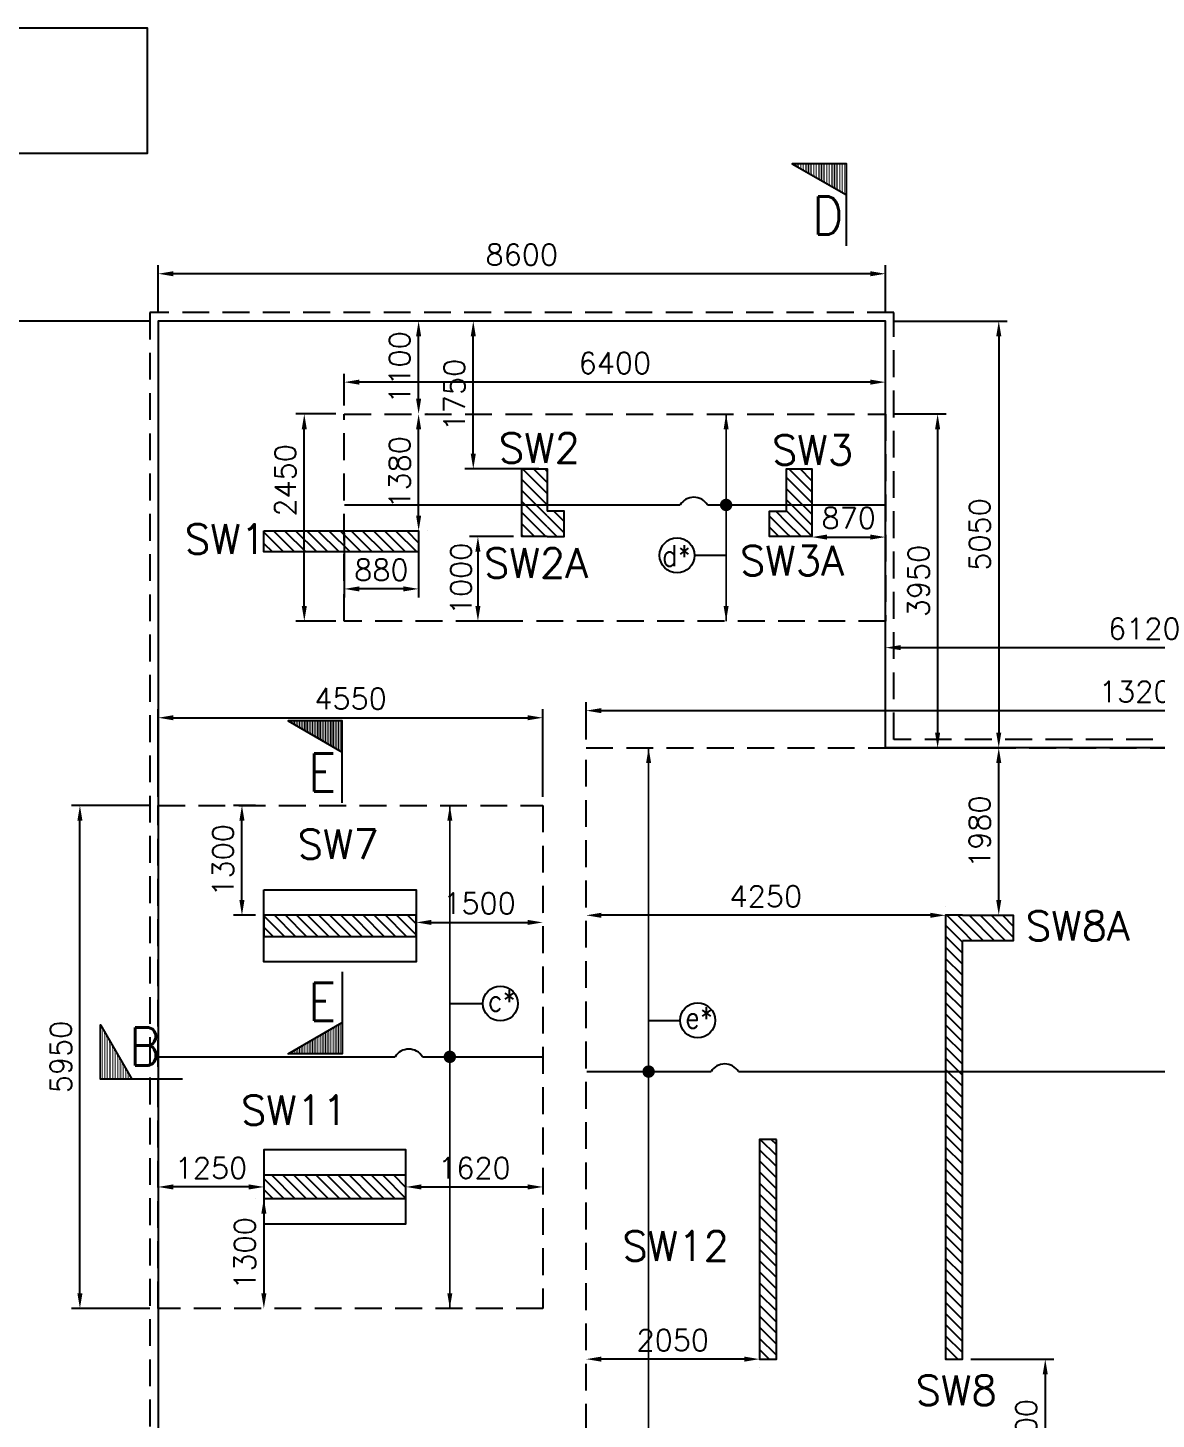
# Model space of a CAD drawing. Extents: x 493682 to 1244665, y -124941 to -2846.
# Drawn here: x 612666 to 626007, y -19304 to -2846 of the extents above; entities that cross this region are included whole.
import ezdxf
from ezdxf.lldxf.tags import DXFTag

# ---------------------------------------------------------------- set-up
doc = ezdxf.new("R2010")
doc.units = 0
doc.header["$MEASUREMENT"] = 0
doc.header["$PDMODE"] = 34
doc.header["$PDSIZE"] = 50
doc.linetypes.add('HIDDEN', pattern=[9.525, 6.35, -3.175])
for name, color, linetype in [('001 TOP VERTICAL STEEL', 183, 'Continuous'), ('001 X DIR.', 130, 'Continuous'), ('04 FOOTING', 2, 'Continuous'), ('04 NORMAL TEXT', 2, 'Continuous'), ('16 SECT-MKD', 1, 'Continuous'), ('16 SECT-NO', 1, 'Continuous'), ('18 COL. TEXT', 1, 'Continuous'), ('19 COLUMN', 1, 'Continuous'), ('21GRID CIRCLE', 5, 'Continuous'), ('22222', 63, 'Continuous'), ('25 hatch', 8, 'Continuous'), ('26 HT (PCC)', 8, 'Continuous'), ('FRAME', 6, 'Continuous'), ('RENF', 2, 'Continuous')]:
    doc.layers.add(name, color=color, linetype=linetype)
doc.styles.add('ROMAND', font='simplex.shx', dxfattribs={"width": 0.85})
doc.styles.add('ROMANS', font='simplex.shx')
tags = doc.linetypes.add('HIDDEN2', pattern=[0.1875, 0.125, -0.0625]).pattern_tags.tags
tags[6:7] = [DXFTag(74, 4), DXFTag(75, 0), DXFTag(340, '0'), DXFTag(46, 1.0), DXFTag(50, 0.0), DXFTag(44, 0.0), DXFTag(45, 0.0)]
tags[4:5] = [DXFTag(74, 4), DXFTag(75, 0), DXFTag(340, '0'), DXFTag(46, 1.0), DXFTag(50, 0.0), DXFTag(44, 0.0), DXFTag(45, 0.0)]
doc.dimstyles.new('SDU-II', dxfattribs={"dimscale": 100, "dimtxt": 2.5, "dimasz": 1.8, "dimexe": 1, "dimexo": 1, "dimgap": 1, "dimtad": 1, "dimdec": 0, "dimzin": 0, "dimdsep": 46, "dimtxsty": 'ROMANS', "dimcen": 0.09, "dimclrd": 5, "dimclre": 5, "dimclrt": 4, "dimadec": 0, "dimazin": 0, "dimtfac": 1, "dimtdec": 0, "dimtmove": 1, "dimatfit": 3, "dimfxl": 1, "dimtolj": 1, "dimtzin": 0, "dimlwd": 9, "dimlwe": 0, "dimarcsym": 1})
doc.dimstyles.get("Standard").update_dxf_attribs({"dimscale": 100, "dimtxt": 2.5, "dimasz": 1.8, "dimexe": 1, "dimexo": 1, "dimgap": 1, "dimtad": 1, "dimdec": 0, "dimzin": 0, "dimdsep": 46, "dimtxsty": 'ROMANS', "dimcen": 0, "dimclrd": 5, "dimclre": 5, "dimclrt": 4, "dimadec": 0, "dimazin": 0, "dimtfac": 1, "dimtdec": 4, "dimtofl": 0, "dimtmove": 2, "dimatfit": 3, "dimfxl": 1, "dimtolj": 1, "dimtzin": 0, "dimlwe": -1, "dimarcsym": 0})
pattern_1 = [(90, (694824.861, -47820.015), (-19.2, 4e-15), [0, -19.2])]
pattern_2 = [(315, (-18882.915, -74416.34), (65.63609, 65.63609), [])]

# ---------------------------------------------------------------- blocks, each defined once
blk = doc.blocks.new('*D75')
at = {"color": 5, "linetype": 'Continuous', "transparency": 16777216}
for p, q in [((616307, -7414), (615835, -7414)), ((616307, -9864), (615835, -9864))]:
    blk.add_line(p, q, dxfattribs=at)
at = {"color": 5, "linetype": 'Continuous', "lineweight": -2, "transparency": 16777216}
blk.add_line((615935, -9684), (615935, -7594), dxfattribs=at)
at = {"color": 5, "transparency": 16777216}
for points in [[(615965, -7594), (615905, -7594), (615935, -7414)], [(615905, -9684), (615965, -9684), (615935, -9864)]]:
    blk.add_solid(points, dxfattribs=at)
at = {"layer": 'DEFPOINTS', "color": 0, "transparency": 16777216}
for p in [(615935, -7414), (616407, -7414), (616407, -9864)]:
    blk.add_point(p, dxfattribs=at)
at = {"color": 4, "transparency": 16777216, "insert": (615710, -8199), "char_height": 250, "attachment_point": 5, "rotation": 90, "style": 'ROMANS'}
blk.add_mtext('\\A1;2450', dxfattribs=at)
blk = doc.blocks.new('*D78')
at = {"color": 5, "linetype": 'Continuous', "transparency": 16777216}
for p, q in [((622907, -7414), (623523, -7414)), ((622907, -11364), (623523, -11364))]:
    blk.add_line(p, q, dxfattribs=at)
at = {"color": 5, "linetype": 'Continuous', "lineweight": -2, "transparency": 16777216}
blk.add_line((623423, -7594), (623423, -11184), dxfattribs=at)
at = {"color": 5, "transparency": 16777216}
for points in [[(623453, -7594), (623393, -7594), (623423, -7414)], [(623393, -11184), (623453, -11184), (623423, -11364)]]:
    blk.add_solid(points, dxfattribs=at)
at = {"layer": 'DEFPOINTS', "color": 0, "transparency": 16777216}
for p in [(622807, -7414), (622807, -11364), (623423, -11364)]:
    blk.add_point(p, dxfattribs=at)
at = {"color": 4, "transparency": 16777216, "insert": (623198, -9389), "char_height": 250, "attachment_point": 5, "rotation": 90, "style": 'ROMANS'}
blk.add_mtext('\\A1;3950', dxfattribs=at)
blk = doc.blocks.new('zw$DB44')
at = {"layer": '25 hatch', "linetype": 'Continuous', "ltscale": 5}
h = blk.add_hatch(dxfattribs=at)
h.set_pattern_fill('ANSI31', color=256, scale=29.235733, angle=270, style=0)
h.set_pattern_definition(pattern_2)
h.paths.add_polyline_path([(-150, 0), (150, 0), (150, -800), (-150, -800)])
h = blk.add_hatch(dxfattribs=at)
h.set_pattern_fill('ANSI31', color=256, scale=29.235733, angle=270, style=0)
h.set_pattern_definition(pattern_2)
h.paths.add_polyline_path([(2980, 0), (3280, 0), (3280, -800), (2980, -800)])
h = blk.add_hatch(dxfattribs=at)
h.set_pattern_fill('ANSI31', color=256, scale=29.235733, angle=270, style=0)
h.set_pattern_definition(pattern_2)
h.paths.add_polyline_path([(150, -800), (350, -800), (350, -500), (150, -500)])
h = blk.add_hatch(dxfattribs=at)
h.set_pattern_fill('ANSI31', color=256, scale=29.235733, angle=270, style=0)
h.set_pattern_definition(pattern_2)
h.paths.add_polyline_path([(2780, -500), (2980, -500), (2980, -800), (2780, -800)])
h = blk.add_hatch(dxfattribs=at)
h.set_pattern_fill('ANSI31', color=256, scale=29.235733, angle=270, style=0)
h.set_pattern_definition(pattern_2)
h.paths.add_polyline_path([(-3200, -731), (-1370, -731), (-1370, -981), (-3200, -981)])
h = blk.add_hatch(dxfattribs=at)
h.set_pattern_fill('ANSI31', color=256, scale=29.235733, angle=270, style=0)
h.set_pattern_definition([(315, (-18882.915, -73966.34), (65.63609, 65.63609), [])])
h.paths.add_polyline_path([(-3200, -5530), (-3200, -5280), (-1400, -5280), (-1400, -5530)])
h = blk.add_hatch(dxfattribs=at)
h.set_pattern_fill('ANSI31', color=256, scale=29.235733, angle=270, style=0)
h.set_pattern_definition(pattern_2)
h.paths.add_polyline_path([(4860, -10530), (5060, -10530), (5060, -5280), (4860, -5280)])
h = blk.add_hatch(dxfattribs=at)
h.set_pattern_fill('ANSI31', color=256, scale=29.235733, angle=270, style=0)
h.set_pattern_definition(pattern_2)
h.paths.add_polyline_path([(5060, -5280), (5660, -5280), (5660, -5580), (5060, -5580)])
h = blk.add_hatch(dxfattribs=at)
h.set_pattern_fill('ANSI31', color=256, scale=29.235733, angle=270, style=0)
h.set_pattern_definition(pattern_2)
h.paths.add_polyline_path([(2860, -7930), (2660, -7930), (2660, -10530), (2860, -10530)])
h = blk.add_hatch(dxfattribs=at)
h.set_pattern_fill('ANSI31', color=256, scale=29.235733, angle=270, style=0)
h.set_pattern_definition([(315, (-18882.915, -74841.34), (65.63609, 65.63609), [])])
h.paths.add_polyline_path([(-1520, -8630), (-1520, -8355), (-3200, -8355), (-3200, -8630)])
at = {"layer": '19 COLUMN'}
for points in [[(150, -800), (-150, -800), (-150, 0), (150, 0), (150, -500)], [(2980, -500), (2980, 0), (3280, 0), (3280, -800), (2980, -800)], [(150, -800), (350, -800), (350, -500), (150, -500)], [(2980, -800), (2780, -800), (2780, -500), (2980, -500)], [(5060, -5280), (4860, -5280), (4860, -10530), (5060, -10530), (5060, -5580)], [(5060, -5280), (5660, -5280), (5660, -5580), (5060, -5580)]]:
    blk.add_lwpolyline(points, dxfattribs=at)
for points in [[(-3200, -731), (-1370, -731), (-1370, -981), (-3200, -981)], [(-3200, -4980), (-1400, -4980), (-1400, -5830), (-3200, -5830)], [(-1400, -5530), (-1400, -5280), (-3200, -5280), (-3200, -5530)], [(-3200, -8930), (-1520, -8930), (-1520, -8055), (-3200, -8055)], [(2860, -7930), (2660, -7930), (2660, -10530), (2860, -10530)], [(-1520, -8630), (-1520, -8355), (-3200, -8355), (-3200, -8630)]]:
    blk.add_lwpolyline(points, close=True, dxfattribs=at)
blk = doc.blocks.new('*D93')
at = {"color": 5, "transparency": 16777216}
for p, q in [((614107, -12044), (613182, -12044)), ((614107, -17994), (613182, -17994))]:
    blk.add_line(p, q, dxfattribs=at)
at = {"color": 5, "lineweight": -2, "transparency": 16777216}
blk.add_line((613282, -17814), (613282, -12224), dxfattribs=at)
at = {"color": 5, "transparency": 16777216}
for points in [[(613312, -12224), (613252, -12224), (613282, -12044)], [(613252, -17814), (613312, -17814), (613282, -17994)]]:
    blk.add_solid(points, dxfattribs=at)
at = {"layer": 'DEFPOINTS', "color": 0, "transparency": 16777216}
for p in [(613282, -12044), (614207, -12044), (614207, -17994)]:
    blk.add_point(p, dxfattribs=at)
at = {"color": 4, "transparency": 16777216, "insert": (613057, -15019), "char_height": 250, "attachment_point": 5, "rotation": 90, "style": 'ROMANS'}
blk.add_mtext('\\A1;5950', dxfattribs=at)
blk = doc.blocks.new('*D94')
at = {"color": 5, "transparency": 16777216}
for p, q in [((614207, -11944), (614207, -10907)), ((618757, -11944), (618757, -10907))]:
    blk.add_line(p, q, dxfattribs=at)
at = {"color": 5, "lineweight": -2, "transparency": 16777216}
blk.add_line((614387, -11007), (618577, -11007), dxfattribs=at)
at = {"color": 5, "transparency": 16777216}
for points in [[(614387, -10977), (614387, -11037), (614207, -11007)], [(618577, -11037), (618577, -10977), (618757, -11007)]]:
    blk.add_solid(points, dxfattribs=at)
at = {"layer": 'DEFPOINTS', "color": 0, "transparency": 16777216}
for p in [(618757, -11007), (614207, -12044), (618757, -12044)]:
    blk.add_point(p, dxfattribs=at)
at = {"color": 4, "transparency": 16777216, "insert": (616482, -10782), "char_height": 250, "attachment_point": 5, "style": 'ROMANS'}
blk.add_mtext('\\A1;4550', dxfattribs=at)
blk = doc.blocks.new('*D145')
at = {"layer": '22222', "color": 5, "transparency": 16777216}
for p, q in [((617383, -7414), (617387, -7414)), ((617387, -8795), (617387, -8795))]:
    blk.add_line(p, q, dxfattribs=at)
at = {"layer": '22222', "color": 5, "lineweight": -2, "transparency": 16777216}
blk.add_line((617287, -8615), (617287, -7594), dxfattribs=at)
at = {"layer": '22222', "color": 5, "transparency": 16777216}
for points in [[(617317, -7594), (617257, -7594), (617287, -7414)], [(617257, -8615), (617317, -8615), (617287, -8795)]]:
    blk.add_solid(points, dxfattribs=at)
at = {"layer": 'DEFPOINTS', "color": 0, "transparency": 16777216}
for p in [(617283, -7414), (617287, -7414), (617287, -8795)]:
    blk.add_point(p, dxfattribs=at)
at = {"layer": '22222', "color": 4, "transparency": 16777216, "insert": (617062, -8104), "char_height": 250, "attachment_point": 5, "rotation": 90, "style": 'ROMANS'}
blk.add_mtext('\\A1;1380', dxfattribs=at)
blk = doc.blocks.new('*D146')
at = {"layer": '22222', "color": 5, "transparency": 16777216}
for p, q in [((617187, -6314), (617187, -6314)), ((617187, -7414), (617187, -7414))]:
    blk.add_line(p, q, dxfattribs=at)
at = {"layer": '22222', "color": 5, "lineweight": -2, "transparency": 16777216}
blk.add_line((617287, -7234), (617287, -6494), dxfattribs=at)
at = {"layer": '22222', "color": 5, "transparency": 16777216}
for points in [[(617317, -6494), (617257, -6494), (617287, -6314)], [(617257, -7234), (617317, -7234), (617287, -7414)]]:
    blk.add_solid(points, dxfattribs=at)
at = {"layer": 'DEFPOINTS', "color": 0, "transparency": 16777216}
for p in [(617287, -6314), (617287, -6314), (617287, -7414)]:
    blk.add_point(p, dxfattribs=at)
at = {"layer": '22222', "color": 4, "transparency": 16777216, "insert": (617062, -6864), "char_height": 250, "attachment_point": 5, "rotation": 90, "style": 'ROMANS'}
blk.add_mtext('\\A1;1100', dxfattribs=at)
blk = doc.blocks.new('*D147')
at = {"layer": '22222', "color": 5, "transparency": 16777216}
for p, q in [((618407, -8864), (617888, -8864)), ((618404, -9864), (617888, -9864))]:
    blk.add_line(p, q, dxfattribs=at)
at = {"layer": '22222', "color": 5, "lineweight": -2, "transparency": 16777216}
blk.add_line((617988, -9044), (617988, -9684), dxfattribs=at)
at = {"layer": '22222', "color": 5, "transparency": 16777216}
for points in [[(618018, -9044), (617958, -9044), (617988, -8864)], [(617958, -9684), (618018, -9684), (617988, -9864)]]:
    blk.add_solid(points, dxfattribs=at)
at = {"layer": 'DEFPOINTS', "color": 0, "transparency": 16777216}
for p in [(618507, -8864), (617988, -9864), (618504, -9864)]:
    blk.add_point(p, dxfattribs=at)
at = {"layer": '22222', "color": 4, "transparency": 16777216, "insert": (617789, -9364), "char_height": 250, "attachment_point": 5, "rotation": 90, "style": 'ROMANS'}
blk.add_mtext('\\A1;1000', dxfattribs=at)
blk = doc.blocks.new('*D148')
at = {"layer": '22222', "color": 5, "transparency": 16777216}
for p, q in [((615357, -16694), (615357, -16694)), ((615357, -17994), (615357, -17994))]:
    blk.add_line(p, q, dxfattribs=at)
at = {"layer": '22222', "color": 5, "lineweight": -2, "transparency": 16777216}
blk.add_line((615457, -16874), (615457, -17814), dxfattribs=at)
at = {"layer": '22222', "color": 5, "transparency": 16777216}
for points in [[(615487, -16874), (615427, -16874), (615457, -16694)], [(615427, -17814), (615487, -17814), (615457, -17994)]]:
    blk.add_solid(points, dxfattribs=at)
at = {"layer": 'DEFPOINTS', "color": 0, "transparency": 16777216}
for p in [(615457, -16694), (615457, -17994), (615457, -17994)]:
    blk.add_point(p, dxfattribs=at)
at = {"layer": '22222', "color": 4, "transparency": 16777216, "insert": (615232, -17344), "char_height": 250, "attachment_point": 5, "rotation": 90, "style": 'ROMANS'}
blk.add_mtext('\\A1;1300', dxfattribs=at)
blk = doc.blocks.new('*D149')
at = {"layer": '22222', "color": 5, "transparency": 16777216}
for p, q in [((614207, -16457), (614207, -16457)), ((615457, -16457), (615457, -16457))]:
    blk.add_line(p, q, dxfattribs=at)
at = {"layer": '22222', "color": 5, "lineweight": -2, "transparency": 16777216}
blk.add_line((615277, -16557), (614387, -16557), dxfattribs=at)
at = {"layer": '22222', "color": 5, "transparency": 16777216}
for points in [[(614387, -16527), (614387, -16587), (614207, -16557)], [(615277, -16587), (615277, -16527), (615457, -16557)]]:
    blk.add_solid(points, dxfattribs=at)
at = {"layer": 'DEFPOINTS', "color": 0, "transparency": 16777216}
for p in [(614207, -16557), (614207, -16557), (615457, -16557)]:
    blk.add_point(p, dxfattribs=at)
at = {"layer": '22222', "color": 4, "transparency": 16777216, "insert": (614832, -16332), "char_height": 250, "attachment_point": 5, "style": 'ROMANS'}
blk.add_mtext('\\A1;1250', dxfattribs=at)
blk = doc.blocks.new('*D150')
at = {"layer": '22222', "color": 5, "transparency": 16777216}
for p, q in [((617137, -16457), (617137, -16457)), ((618757, -16457), (618757, -16457))]:
    blk.add_line(p, q, dxfattribs=at)
at = {"layer": '22222', "color": 5, "lineweight": -2, "transparency": 16777216}
blk.add_line((617317, -16557), (618577, -16557), dxfattribs=at)
at = {"layer": '22222', "color": 5, "transparency": 16777216}
for points in [[(617317, -16527), (617317, -16587), (617137, -16557)], [(618577, -16587), (618577, -16527), (618757, -16557)]]:
    blk.add_solid(points, dxfattribs=at)
at = {"layer": 'DEFPOINTS', "color": 0, "transparency": 16777216}
for p in [(617137, -16557), (618757, -16557), (618757, -16557)]:
    blk.add_point(p, dxfattribs=at)
at = {"layer": '22222', "color": 4, "transparency": 16777216, "insert": (617947, -16332), "char_height": 250, "attachment_point": 5, "style": 'ROMANS'}
blk.add_mtext('\\A1;1620', dxfattribs=at)
blk = doc.blocks.new('*D151')
at = {"layer": '22222', "color": 5, "transparency": 16777216}
for p, q in [((615357, -12044), (615098, -12044)), ((615357, -13344), (615098, -13344))]:
    blk.add_line(p, q, dxfattribs=at)
at = {"layer": '22222', "color": 5, "lineweight": -2, "transparency": 16777216}
blk.add_line((615198, -13164), (615198, -12224), dxfattribs=at)
at = {"layer": '22222', "color": 5, "transparency": 16777216}
for points in [[(615228, -12224), (615168, -12224), (615198, -12044)], [(615168, -13164), (615228, -13164), (615198, -13344)]]:
    blk.add_solid(points, dxfattribs=at)
at = {"layer": 'DEFPOINTS', "color": 0, "transparency": 16777216}
for p in [(615198, -12044), (615457, -12044), (615457, -13344)]:
    blk.add_point(p, dxfattribs=at)
at = {"layer": '22222', "color": 4, "transparency": 16777216, "insert": (614973, -12694), "char_height": 250, "attachment_point": 5, "rotation": 90, "style": 'ROMANS'}
blk.add_mtext('\\A1;1300', dxfattribs=at)
blk = doc.blocks.new('*D152')
at = {"layer": '22222', "color": 5, "lineweight": -2, "transparency": 16777216}
blk.add_line((621137, -18594), (619447, -18594), dxfattribs=at)
at = {"layer": '22222', "color": 5, "transparency": 16777216}
for p, q in [((619267, -18694), (619267, -18694)), ((621317, -18694), (621317, -18694))]:
    blk.add_line(p, q, dxfattribs=at)
for points in [[(619447, -18564), (619447, -18624), (619267, -18594)], [(621137, -18624), (621137, -18564), (621317, -18594)]]:
    blk.add_solid(points, dxfattribs=at)
at = {"layer": 'DEFPOINTS', "color": 0, "transparency": 16777216}
for p in [(619267, -18594), (619267, -18594), (621317, -18594)]:
    blk.add_point(p, dxfattribs=at)
at = {"layer": '22222', "color": 4, "transparency": 16777216, "insert": (620292, -18369), "char_height": 250, "attachment_point": 5, "style": 'ROMANS'}
blk.add_mtext('\\A1;2050', dxfattribs=at)
blk = doc.blocks.new('*D153')
at = {"color": 5, "linetype": 'Continuous', "transparency": 16777216}
for p, q in [((619267, -11264), (619267, -10823)), ((632467, -11264), (632467, -10823))]:
    blk.add_line(p, q, dxfattribs=at)
at = {"color": 5, "linetype": 'Continuous', "lineweight": -2, "transparency": 16777216}
blk.add_line((619447, -10923), (632287, -10923), dxfattribs=at)
at = {"color": 5, "transparency": 16777216}
for points in [[(619447, -10893), (619447, -10953), (619267, -10923)], [(632287, -10953), (632287, -10893), (632467, -10923)]]:
    blk.add_solid(points, dxfattribs=at)
at = {"layer": 'DEFPOINTS', "color": 0, "transparency": 16777216}
for p in [(632467, -10923), (619267, -11364), (632467, -11364)]:
    blk.add_point(p, dxfattribs=at)
at = {"color": 4, "transparency": 16777216, "insert": (625867, -10698), "char_height": 250, "attachment_point": 5, "style": 'ROMANS'}
blk.add_mtext('\\A1;13200', dxfattribs=at)
blk = doc.blocks.new('*D160')
at = {"layer": '22222', "color": 5, "transparency": 16777216}
for p, q in [((614207, -6214), (614207, -5655)), ((622807, -6214), (622807, -5655))]:
    blk.add_line(p, q, dxfattribs=at)
at = {"layer": '22222', "color": 5, "lineweight": -2, "transparency": 16777216}
blk.add_line((622627, -5755), (614387, -5755), dxfattribs=at)
at = {"layer": '22222', "color": 5, "transparency": 16777216}
for points in [[(614387, -5725), (614387, -5785), (614207, -5755)], [(622627, -5785), (622627, -5725), (622807, -5755)]]:
    blk.add_solid(points, dxfattribs=at)
at = {"layer": 'DEFPOINTS', "color": 0, "transparency": 16777216}
for p in [(614207, -5755), (614207, -6314), (622807, -6314)]:
    blk.add_point(p, dxfattribs=at)
at = {"layer": '22222', "color": 4, "transparency": 16777216, "insert": (618507, -5530), "char_height": 250, "attachment_point": 5, "style": 'ROMANS'}
blk.add_mtext('\\A1;8600', dxfattribs=at)
blk = doc.blocks.new('*D161')
at = {"layer": '22222', "color": 5, "transparency": 16777216}
for p, q in [((622907, -6314), (624246, -6314)), ((622907, -11364), (624246, -11364))]:
    blk.add_line(p, q, dxfattribs=at)
at = {"layer": '22222', "color": 5, "lineweight": -2, "transparency": 16777216}
blk.add_line((624146, -6494), (624146, -11184), dxfattribs=at)
at = {"layer": '22222', "color": 5, "transparency": 16777216}
for points in [[(624176, -6494), (624116, -6494), (624146, -6314)], [(624116, -11184), (624176, -11184), (624146, -11364)]]:
    blk.add_solid(points, dxfattribs=at)
at = {"layer": 'DEFPOINTS', "color": 0, "transparency": 16777216}
for p in [(622807, -6314), (622807, -11364), (624146, -11364)]:
    blk.add_point(p, dxfattribs=at)
at = {"layer": '22222', "color": 4, "transparency": 16777216, "insert": (623921, -8839), "char_height": 250, "attachment_point": 5, "rotation": 90, "style": 'ROMANS'}
blk.add_mtext('\\A1;5050', dxfattribs=at)
blk = doc.blocks.new('*D162')
at = {"layer": '22222', "color": 5, "transparency": 16777216}
for p, q in [((614107, -6314), (612385, -6314)), ((614107, -56084), (612385, -56084))]:
    blk.add_line(p, q, dxfattribs=at)
at = {"layer": '22222', "color": 5, "lineweight": -2, "transparency": 16777216}
blk.add_line((612485, -6494), (612485, -55904), dxfattribs=at)
at = {"layer": '22222', "color": 5, "transparency": 16777216}
for points in [[(612515, -6494), (612455, -6494), (612485, -6314)], [(612455, -55904), (612515, -55904), (612485, -56084)]]:
    blk.add_solid(points, dxfattribs=at)
at = {"layer": 'DEFPOINTS', "color": 0, "transparency": 16777216}
for p in [(614207, -6314), (612485, -56084), (614207, -56084)]:
    blk.add_point(p, dxfattribs=at)
at = {"layer": '22222', "color": 4, "transparency": 16777216, "insert": (612260, -31199), "char_height": 250, "attachment_point": 5, "rotation": 90, "style": 'ROMANS'}
blk.add_mtext('\\A1;49770', dxfattribs=at)
blk = doc.blocks.new('*D204')
at = {"color": 5, "transparency": 16777216}
for p, q in [((622807, -11264), (622807, -10078)), ((628927, -11264), (628927, -10078))]:
    blk.add_line(p, q, dxfattribs=at)
at = {"color": 5, "lineweight": -2, "transparency": 16777216}
blk.add_line((622987, -10178), (628747, -10178), dxfattribs=at)
at = {"color": 5, "transparency": 16777216}
for points in [[(622987, -10148), (622987, -10208), (622807, -10178)], [(628747, -10208), (628747, -10148), (628927, -10178)]]:
    blk.add_solid(points, dxfattribs=at)
at = {"layer": 'DEFPOINTS', "color": 0, "transparency": 16777216}
for p in [(628927, -10178), (622807, -11364), (628927, -11364)]:
    blk.add_point(p, dxfattribs=at)
at = {"color": 4, "transparency": 16777216, "insert": (625867, -9953), "char_height": 250, "attachment_point": 5, "style": 'ROMANS'}
blk.add_mtext('\\A1;6120', dxfattribs=at)
blk = doc.blocks.new('*D218')
at = {"color": 5, "transparency": 16777216}
for p, q in [((623677, -11364), (624246, -11364)), ((623717, -13344), (624246, -13344))]:
    blk.add_line(p, q, dxfattribs=at)
at = {"color": 5, "lineweight": -2, "transparency": 16777216}
blk.add_line((624146, -13164), (624146, -11544), dxfattribs=at)
at = {"color": 5, "transparency": 16777216}
for points in [[(624176, -11544), (624116, -11544), (624146, -11364)], [(624116, -13164), (624176, -13164), (624146, -13344)]]:
    blk.add_solid(points, dxfattribs=at)
at = {"layer": 'DEFPOINTS', "color": 0, "transparency": 16777216}
for p in [(623577, -11364), (624146, -11364), (623617, -13344)]:
    blk.add_point(p, dxfattribs=at)
at = {"color": 4, "transparency": 16777216, "insert": (623921, -12354), "char_height": 250, "attachment_point": 5, "rotation": 90, "style": 'ROMANS'}
blk.add_mtext('\\A1;1980', dxfattribs=at)
blk = doc.blocks.new('*D262')
at = {"color": 5, "transparency": 16777216}
for p, q in [((617257, -13328), (617257, -13328)), ((618757, -13328), (618757, -13328))]:
    blk.add_line(p, q, dxfattribs=at)
at = {"color": 5, "lineweight": -2, "transparency": 16777216}
blk.add_line((617437, -13428), (618577, -13428), dxfattribs=at)
at = {"color": 5, "transparency": 16777216}
for points in [[(617437, -13398), (617437, -13458), (617257, -13428)], [(618577, -13458), (618577, -13398), (618757, -13428)]]:
    blk.add_solid(points, dxfattribs=at)
at = {"layer": 'DEFPOINTS', "color": 0, "transparency": 16777216}
for p in [(617257, -13428), (618757, -13428), (618757, -13428)]:
    blk.add_point(p, dxfattribs=at)
at = {"color": 4, "transparency": 16777216, "insert": (618007, -13203), "char_height": 250, "attachment_point": 5, "style": 'ROMANS'}
blk.add_mtext('\\A1;1500', dxfattribs=at)
blk = doc.blocks.new('*D265')
at = {"color": 5, "lineweight": -2, "transparency": 16777216}
blk.add_line((622117, -8870), (622627, -8870), dxfattribs=at)
at = {"color": 5, "transparency": 16777216}
for p, q in [((621937, -8964), (621937, -8970)), ((622807, -8939), (622807, -8970))]:
    blk.add_line(p, q, dxfattribs=at)
for points in [[(622117, -8840), (622117, -8900), (621937, -8870)], [(622627, -8900), (622627, -8840), (622807, -8870)]]:
    blk.add_solid(points, dxfattribs=at)
at = {"layer": 'DEFPOINTS', "color": 0, "transparency": 16777216}
for p in [(621937, -8864), (622807, -8839), (622807, -8870)]:
    blk.add_point(p, dxfattribs=at)
at = {"color": 4, "transparency": 16777216, "insert": (622372, -8645), "char_height": 250, "attachment_point": 5, "style": 'ROMANS'}
blk.add_mtext('\\A1;870', dxfattribs=at)
blk = doc.blocks.new('*D266')
at = {"color": 5, "transparency": 16777216}
for p, q in [((616407, -8823), (616407, -9583)), ((617287, -9020), (617287, -9583))]:
    blk.add_line(p, q, dxfattribs=at)
at = {"color": 5, "lineweight": -2, "transparency": 16777216}
blk.add_line((617107, -9483), (616587, -9483), dxfattribs=at)
at = {"color": 5, "transparency": 16777216}
for points in [[(616587, -9453), (616587, -9513), (616407, -9483)], [(617107, -9513), (617107, -9453), (617287, -9483)]]:
    blk.add_solid(points, dxfattribs=at)
at = {"layer": 'DEFPOINTS', "color": 0, "transparency": 16777216}
for p in [(616407, -8723), (617287, -8920), (616407, -9483)]:
    blk.add_point(p, dxfattribs=at)
at = {"color": 4, "transparency": 16777216, "insert": (616847, -9258), "char_height": 250, "attachment_point": 5, "style": 'ROMANS'}
blk.add_mtext('\\A1;880', dxfattribs=at)
blk = doc.blocks.new('*D267')
at = {"color": 5, "transparency": 16777216}
for p, q in [((616407, -7314), (616407, -6937)), ((622807, -7314), (622807, -6937))]:
    blk.add_line(p, q, dxfattribs=at)
at = {"color": 5, "lineweight": -2, "transparency": 16777216}
blk.add_line((622627, -7037), (616587, -7037), dxfattribs=at)
at = {"color": 5, "transparency": 16777216}
for points in [[(616587, -7007), (616587, -7067), (616407, -7037)], [(622627, -7067), (622627, -7007), (622807, -7037)]]:
    blk.add_solid(points, dxfattribs=at)
at = {"layer": 'DEFPOINTS', "color": 0, "transparency": 16777216}
for p in [(616407, -7037), (616407, -7414), (622807, -7414)]:
    blk.add_point(p, dxfattribs=at)
at = {"color": 4, "transparency": 16777216, "insert": (619607, -6812), "char_height": 250, "attachment_point": 5, "style": 'ROMANS'}
blk.add_mtext('\\A1;6400', dxfattribs=at)
blk = doc.blocks.new('*D285')
at = {"color": 5, "transparency": 16777216}
for p, q in [((623817, -18594), (624796, -18594)), ((623817, -20394), (624796, -20394))]:
    blk.add_line(p, q, dxfattribs=at)
at = {"color": 5, "lineweight": -2, "transparency": 16777216}
blk.add_line((624696, -18774), (624696, -20214), dxfattribs=at)
at = {"color": 5, "transparency": 16777216}
for points in [[(624726, -18774), (624666, -18774), (624696, -18594)], [(624666, -20214), (624726, -20214), (624696, -20394)]]:
    blk.add_solid(points, dxfattribs=at)
at = {"layer": 'DEFPOINTS', "color": 0, "transparency": 16777216}
for p in [(623717, -18594), (623717, -20394), (624696, -20394)]:
    blk.add_point(p, dxfattribs=at)
at = {"color": 4, "transparency": 16777216, "insert": (624471, -19494), "char_height": 250, "attachment_point": 5, "rotation": 90, "style": 'ROMANS'}
blk.add_mtext('\\A1;1800', dxfattribs=at)
blk = doc.blocks.new('*D289')
at = {"color": 5, "transparency": 16777216}
for p, q in [((619267, -13244), (619267, -13244)), ((623517, -13244), (623517, -13244))]:
    blk.add_line(p, q, dxfattribs=at)
at = {"color": 5, "lineweight": -2, "transparency": 16777216}
blk.add_line((623337, -13344), (619447, -13344), dxfattribs=at)
at = {"color": 5, "transparency": 16777216}
for points in [[(619447, -13314), (619447, -13374), (619267, -13344)], [(623337, -13374), (623337, -13314), (623517, -13344)]]:
    blk.add_solid(points, dxfattribs=at)
at = {"layer": 'DEFPOINTS', "color": 0, "transparency": 16777216}
for p in [(619267, -13344), (619267, -13344), (623517, -13344)]:
    blk.add_point(p, dxfattribs=at)
at = {"color": 4, "transparency": 16777216, "insert": (621392, -13119), "char_height": 250, "attachment_point": 5, "style": 'ROMANS'}
blk.add_mtext('\\A1;4250', dxfattribs=at)
blk = doc.blocks.new('*D334')
at = {"color": 5, "transparency": 16777216}
for p, q in [((618707, -6314), (617833, -6314)), ((618707, -8064), (617833, -8064))]:
    blk.add_line(p, q, dxfattribs=at)
at = {"color": 5, "lineweight": -2, "transparency": 16777216}
blk.add_line((617933, -7884), (617933, -6494), dxfattribs=at)
at = {"color": 5, "transparency": 16777216}
for points in [[(617963, -6494), (617903, -6494), (617933, -6314)], [(617903, -7884), (617963, -7884), (617933, -8064)]]:
    blk.add_solid(points, dxfattribs=at)
at = {"layer": 'DEFPOINTS', "color": 0, "transparency": 16777216}
for p in [(617933, -6314), (618807, -6314), (618807, -8064)]:
    blk.add_point(p, dxfattribs=at)
at = {"color": 4, "transparency": 16777216, "insert": (617708, -7189), "char_height": 250, "attachment_point": 5, "rotation": 90, "style": 'ROMANS'}
blk.add_mtext('\\A1;1750', dxfattribs=at)

msp = doc.modelspace()

# ---------------------------------------------------------------- hatches: boundary and pattern name
at = {"layer": '16 SECT-MKD'}
h = msp.add_hatch(dxfattribs=at)
h.set_pattern_fill('SQDOTS', color=1, scale=19.2, angle=180, style=0)
h.set_pattern_definition([(180, (654882.268, -85751.788), (-5e-15, 19.2), [0, -19.2])])
h.paths.add_polyline_path([(622344.2, -4453), (622344.2, -4822.8), (621703.6, -4453)])
h = msp.add_hatch(dxfattribs=at)
h.set_pattern_fill('SQDOTS', color=1, scale=19.2, angle=180, style=0)
h.set_pattern_definition([(180, (648921.768, -92341.799), (-5e-15, 19.2), [0, -19.2])])
h.paths.add_polyline_path([(616383.7, -11043), (616383.7, -11412.8), (615743.1, -11043)])
h = msp.add_hatch(dxfattribs=at)
h.set_pattern_fill('SQDOTS', color=1, scale=19.2, angle=90, style=0)
h.set_pattern_definition(pattern_1)
h.paths.add_polyline_path([(613526.1, -15281.9), (613895.9, -15281.9), (613526.1, -14641.3)])
h = msp.add_hatch(dxfattribs=at)
h.set_pattern_fill('SQDOTS', color=1, scale=19.2, angle=90, style=0)
h.set_pattern_definition(pattern_1)
h.paths.add_polyline_path([(613526.1, -15281.9), (613895.9, -15281.9), (613526.1, -14641.3)])
h = msp.add_hatch(dxfattribs=at)
h.set_pattern_fill('SQDOTS', color=1, scale=19.2, angle=180, style=0)
h.set_pattern_definition([(180, (648921.768, 66317.293), (-5e-15, -19.2), [0, -19.2])])
h.paths.add_polyline_path([(616383.7, -14981.5), (616383.7, -14611.7), (615743.1, -14981.5)])

# ---------------------------------------------------------------- linework, layer by layer
at = {"color": 5}
for p, q in [((620922.5, -9085.9), (620549.2, -9085.9)), ((620006.1, -14586.9), (620379.4, -14586.9))]:
    msp.add_line(p, q, dxfattribs=at)
at = {"layer": '001 TOP VERTICAL STEEL', "color": 183, "linetype": 'HIDDEN', "ltscale": 50}
for points in [[(616407.1, -7414.3), (622807.1, -7414.3), (622807.1, -9864.3), (616407.1, -9864.3)], [(632466.9, -20394), (619266.9, -20394), (619266.9, -11364), (632466.9, -11364)], [(618757, -17994), (614207.1, -17994), (614207.1, -12044), (618757, -12044)]]:
    msp.add_lwpolyline(points, close=True, dxfattribs=at)
at = {"layer": '001 X DIR.', "color": 130, "linetype": 'Continuous', "ltscale": 2000}
for p, q in [((616411.5, -8489.6), (620378.8, -8489.6)), ((620702.7, -8489.6), (622807.1, -8489.6)), ((614207.1, -15018.3), (617008.8, -15018.3)), ((617332.6, -15018.3), (618757, -15018.3)), ((619276.9, -15192.7), (620744.3, -15192.7)), ((621068.2, -15192.7), (632466.9, -15192.7))]:
    msp.add_line(p, q, dxfattribs=at)
for centre in [(620540.7, -8587.8), (617170.7, -15116.4), (620906.3, -15290.8)]:
    msp.add_arc(centre, 189.3, 31.21705, 148.78295, dxfattribs=at)
at = {"layer": '04 FOOTING', "linetype": 'Continuous', "ltscale": 1500}
msp.add_lwpolyline([(614207.1, -56084.2), (614383.1, -56183.8), (614640, -56320.9), (615240.8, -56605.6), (615767.8, -56825.5), (616453.3, -57084.3), (617220.2, -57274.4), (618070.6, -57426.5), (618665.2, -57505.6), (619193.6, -57559.5), (619607.5, -57594), (623762.1, -57594), (623761.7, -53644), (627971.9, -53644), (627971.9, -57594), (637527.3, -57594), (637527.3, -6314), (628926.9, -6314), (628926.9, -11364), (622807.1, -11364), (622807.1, -6314), (614207.1, -6314)], close=True, dxfattribs=at)
at = {"layer": '16 SECT-MKD', "color": 1, "elevation": 280511.7}
for points in [[(622344.2, -5212.2), (622344.2, -4453), (621703.6, -4453), (622344.2, -4822.8)], [(616383.7, -11802.2), (616383.7, -11043), (615743.1, -11043), (616383.7, -11412.8)], [(616383.7, -14222.3), (616383.7, -14981.5), (615743.1, -14981.5), (616383.7, -14611.7)], [(614285.3, -15281.9), (613526.1, -15281.9), (613526.1, -14641.3), (613895.9, -15281.9)]]:
    msp.add_lwpolyline(points, dxfattribs=at)
at = {"layer": '16 SECT-MKD', "color": 1}
for points in [[(622344.2, -5423), (622344.2, -4453), (621703.6, -4453), (622344.2, -4822.8)], [(616383.7, -12013), (616383.7, -11043), (615743.1, -11043), (616383.7, -11412.8)], [(616383.7, -14011.5), (616383.7, -14981.5), (615743.1, -14981.5), (616383.7, -14611.7)], [(614496, -15281.9), (613526.1, -15281.9), (613526.1, -14641.3), (613895.9, -15281.9)]]:
    msp.add_lwpolyline(points, dxfattribs=at)
at = {"layer": '21GRID CIRCLE', "color": 5}
msp.add_line((617655.9, -14387.5), (618047.2, -14387.5), dxfattribs=at)
for centre in [(620342.8, -9085.9), (618253.6, -14387.5), (620585.8, -14586.9)]:
    msp.add_circle(centre, 206.4, dxfattribs=at)
at = {"layer": '26 HT (PCC)', "linetype": 'HIDDEN', "ltscale": 50}
msp.add_lwpolyline([(614107.1, -56142.6), (614335, -56271.4), (614595.1, -56410.2), (615200.1, -56696.9), (615730.9, -56918.4), (616423.5, -57180), (617199.4, -57372.3), (618055.2, -57525.3), (618653.5, -57604.9), (619184.4, -57659.1), (619603.3, -57694), (623862.1, -57694), (623861.7, -53744), (627871.9, -53744), (627871.9, -57694), (637627.3, -57694), (637627.3, -6214), (628826.9, -6214), (628826.9, -11264), (622907.1, -11264), (622907.1, -6214), (614107.1, -6214)], close=True, dxfattribs=at)
at = {"layer": 'FRAME', "color": 5, "elevation": -46178892832}
msp.add_lwpolyline([(603119.5, -2846.1), (614076.5, -2846.1), (614076.5, -4333.4), (603119.5, -4333.4)], close=True, dxfattribs=at)
at = {"layer": 'RENF', "linetype": 'HIDDEN2', "ltscale": 10, "const_width": 73.3}
for points in [[(620938.4, -8522.7, -1), (620906.7, -8456.6, -1)], [(620021.9, -15159.6, 1), (619990.3, -15225.7, 1)]]:
    msp.add_lwpolyline(points, format="xyb", close=True, dxfattribs=at)
at = {"layer": 'RENF', "linetype": 'HIDDEN2', "lineweight": 50, "ltscale": 10, "const_width": 73.3}
msp.add_lwpolyline([(617671.8, -14985.2, 1), (617640.1, -15051.3, 1)], format="xyb", close=True, dxfattribs=at)

# ---------------------------------------------------------------- block references
at = {"color": 1, "linetype": 'Continuous', "lineweight": 158}
msp.add_blockref('zw$DB44', (618657, -8064), dxfattribs=at)

# ---------------------------------------------------------------- texts
at = {"layer": '04 NORMAL TEXT', "color": 4, "style": 'ROMANS', "width": 0.9}
for s, p in [('d*', (620165.1, -9214)), ('c*', (618105.3, -14479.4)), ('e*', (620437.5, -14678.8))]:
    msp.add_text(s, height=250, dxfattribs=at).set_placement(p)
at = {"layer": '16 SECT-NO', "color": 1, "style": 'ROMAND', "width": 0.9}
for s, p in [('D', (621942.8, -5290.9)), ('E', (615982.3, -11880.9)), ('E', (615982.3, -14593.6)), ('B', (613865.7, -15119.7, 46178892832))]:
    msp.add_text(s, height=450, dxfattribs=at).set_placement(p)
at = {"layer": '18 COL. TEXT', "style": 'ROMANS'}
for s, p in [('SW2', (618235.1, -7990.7)), ('SW3', (621465.3, -8013.4)), ('SW1', (614522.5, -9067.6, -155652687430.6)), ('SW2A', (618060.6, -9351.6)), ('SW3A', (621087, -9322.6)), ('SW7', (615856.9, -12677.2)), ('SW8A', (624466.5, -13643)), ('SW11', (615186.6, -15823.5, -155652687430.6)), ('SW11', (615186.6, -15823.5, -155652687430.6)), ('SW12', (619696, -17429.9)), ('SW8', (623163.3, -19137))]:
    msp.add_text(s, height=350, dxfattribs=at).set_placement(p)

# ---------------------------------------------------------------- dimensions: what is measured, and where the dimension line sits
dim = msp.add_linear_dim(base=(617933, -6314), p1=(618807.4, -8064), p2=(618807.4, -6314), angle=90, dimstyle='Standard', override={"dimtdec": 0})
dim.commit()
dim.dimension.update_dxf_attribs({"geometry": '*D334', "text_midpoint": (617708, -7189)})
at = {"color": 63}
for base, p1, p2, picture, middle in [((616407.1, -7037.5), (622807.1, -7414.3), (616407.1, -7414.3), '*D267', (619607.1, -6812.5)), ((622807.1, -8870.1), (621937, -8864), (622807.1, -8839), '*D265', (622372, -8645.1)), ((616407.1, -9482.9), (617287.1, -8919.7), (616407.1, -8723.3), '*D266', (616847.1, -9257.9)), ((628926.9, -10178.4), (622807.1, -11364), (628926.9, -11364), '*D204', (625867, -9953.4)), ((619266.9, -13344), (623517, -13344), (619266.9, -13344), '*D289', (621391.9, -13119)), ((618757, -13427.6), (617257, -13427.6), (618757, -13427.6), '*D262', (618007, -13202.6))]:
    dim = msp.add_linear_dim(base=base, p1=p1, p2=p2, dimstyle='Standard', override={"dimtdec": 0}, dxfattribs=at)
    dim.commit()
    dim.dimension.update_dxf_attribs({"geometry": picture, "text_midpoint": middle})
at = {"color": 3, "linetype": 'Continuous'}
dim = msp.add_linear_dim(base=(615935.5, -7414.3), p1=(616407.1, -9864.3), p2=(616407.1, -7414.3), angle=90, dimstyle='Standard', override={"dimtdec": 0}, dxfattribs=at)
dim.commit()
dim.dimension.update_dxf_attribs({"geometry": '*D75', "text_midpoint": (615710.5, -8198.8), "dimtype": 161})
dim = msp.add_aligned_dim(p1=(622807.1, -7414.3), p2=(622807.1, -11364), distance=615.5, dimstyle='Standard', override={"dimtdec": 0}, dxfattribs=at)
dim.commit()
dim.dimension.update_dxf_attribs({"geometry": '*D78', "text_midpoint": (623197.6, -9389.2)})
at = {"color": 63}
for p1, p2, distance, picture, middle in [((614207.1, -12044), (618757, -12044), 1037.1, '*D94', (616482, -10781.9)), ((614207.1, -17994), (614207.1, -12044), 925.5, '*D93', (613056.6, -15019))]:
    dim = msp.add_aligned_dim(p1=p1, p2=p2, distance=distance, dimstyle='Standard', override={"dimtdec": 0}, dxfattribs=at)
    dim.commit()
    dim.dimension.update_dxf_attribs({"geometry": picture, "text_midpoint": middle})
at = {"color": 3, "linetype": 'Continuous'}
dim = msp.add_linear_dim(base=(632466.9, -10922.9), p1=(619266.9, -11364), p2=(632466.9, -11364), dimstyle='Standard', override={"dimtdec": 0}, dxfattribs=at)
dim.commit()
dim.dimension.update_dxf_attribs({"geometry": '*D153', "text_midpoint": (625866.9, -10697.9)})
at = {"color": 63}
for base, p1, p2, picture, middle in [((624146, -11364), (623617, -13344), (623576.5, -11364), '*D218', (623921, -12354)), ((624696.3, -20394), (623717, -18594), (623717, -20394), '*D285', (624471.3, -19494))]:
    dim = msp.add_linear_dim(base=base, p1=p1, p2=p2, angle=90, dimstyle='Standard', override={"dimtdec": 0}, dxfattribs=at)
    dim.commit()
    dim.dimension.update_dxf_attribs({"geometry": picture, "text_midpoint": middle})
at = {"layer": '22222', "color": 63}
for base, p1, p2, picture, middle in [((614207.1, -5755.4), (622807.1, -6314), (614207.1, -6314), '*D160', (618507.1, -5530.4)), ((614207.1, -16556.5), (615457, -16556.5), (614207.1, -16556.5), '*D149', (614832, -16331.5)), ((618757, -16556.5), (617137, -16556.5), (618757, -16556.5), '*D150', (617947, -16331.5)), ((619266.9, -18594), (621317, -18594), (619266.9, -18594), '*D152', (620291.9, -18369))]:
    dim = msp.add_linear_dim(base=base, p1=p1, p2=p2, dimstyle='Standard', override={"dimtdec": 0}, dxfattribs=at)
    dim.commit()
    dim.dimension.update_dxf_attribs({"geometry": picture, "text_midpoint": middle})
for base, p1, p2, picture, middle in [((612485, -56084.2), (614207.1, -6314), (614207.1, -56084.2), '*D162', (612260, -31199.1)), ((617287.1, -6314), (617287.1, -7414.3), (617287.1, -6314), '*D146', (617062.1, -6864.2)), ((624146, -11364), (622807.1, -6314), (622807.1, -11364), '*D161', (623921, -8839)), ((617287.1, -7414.3), (617287.1, -8794.5), (617283.3, -7414.3), '*D145', (617062.1, -8104.4)), ((615198, -12044), (615457, -13344), (615457, -12044), '*D151', (614973, -12694)), ((615457, -17994), (615457, -16694), (615457, -17994), '*D148', (615232, -17344))]:
    dim = msp.add_linear_dim(base=base, p1=p1, p2=p2, angle=90, dimstyle='Standard', override={"dimtdec": 0}, dxfattribs=at)
    dim.commit()
    dim.dimension.update_dxf_attribs({"geometry": picture, "text_midpoint": middle})
dim = msp.add_linear_dim(base=(617987.5, -9864.3), p1=(618507, -8864), p2=(618504, -9864.3), angle=90, dimstyle='Standard', override={"dimtdec": 0}, dxfattribs=at)
dim.commit()
dim.dimension.update_dxf_attribs({"geometry": '*D147', "text_midpoint": (617788.5, -9364.2), "dimtype": 160})

# ---------------------------------------------------------------- leaders
at = {"color": 7}
for points, override in [([(620922.5, -9864.3), (620922.5, -7414.3)], {"dimgap": 1, "dimtad": 0}), ([(620922.5, -7414.3), (620922.5, -9864.3)], {"dimgap": 1, "dimtad": 0}), ([(620006.1, -11364), (620006.1, -20394)], {"dimgap": 1, "dimtad": 0}), ([(620006.1, -20394), (620006.1, -11364)], {"dimgap": 1, "dimtad": 0}), ([(617655.9, -12044), (617655.9, -17994)], {"dimtad": 0}), ([(617655.9, -17994), (617655.9, -12044)], {"dimtad": 0})]:
    msp.add_leader(points, dimstyle='SDU-II', override=override, dxfattribs=at)

doc.saveas('drawing.dxf')
